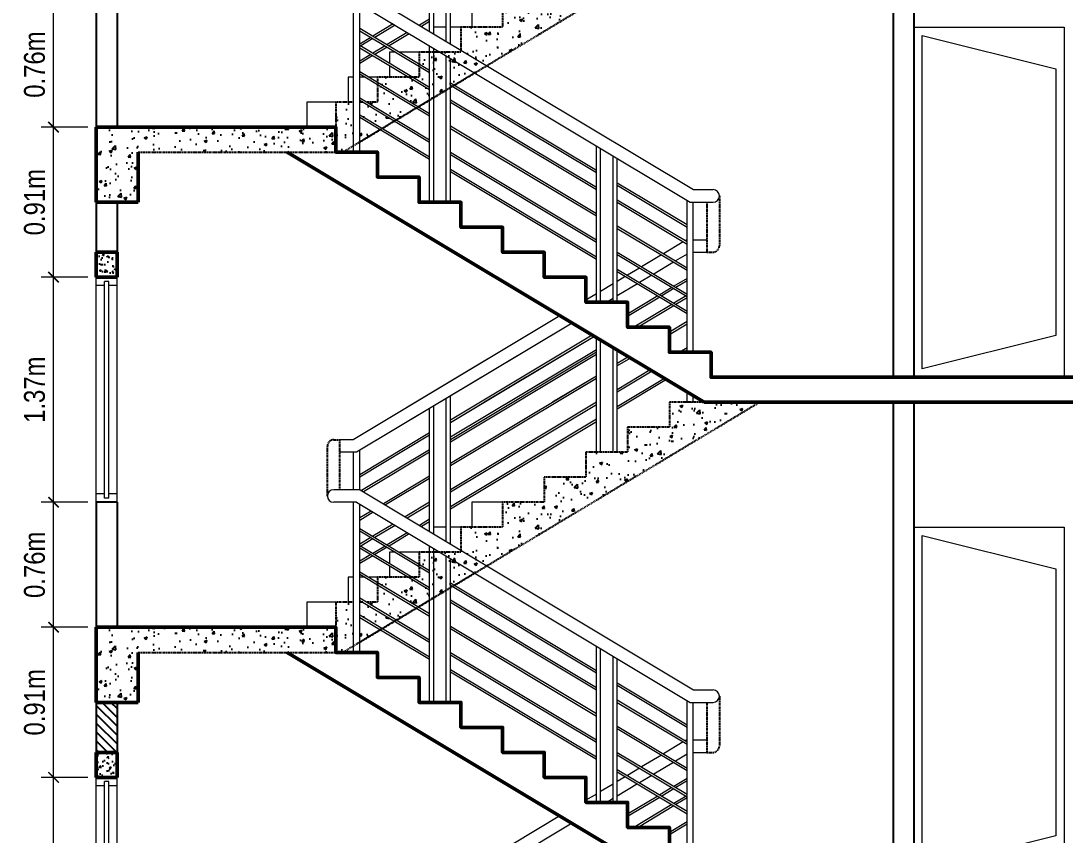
# Model space of a CAD drawing. Header units: inches. Extents: x -4010 to 65129, y -40138 to -1318.
# Drawn here: x 36988.7 to 37239.1, y -38251.1 to -38055.8 of the extents above; entities that cross this region are included whole.
import ezdxf

# ---------------------------------------------------------------- set-up
doc = ezdxf.new("R2010")
doc.units = ezdxf.units.IN
doc.header["$MEASUREMENT"] = 0
doc.header["$PDMODE"] = 99
doc.linetypes.add('ACAD_ISO04W100', pattern=[30.5, 24, -3, 0.5, -3])
doc.linetypes.add('DASHED2', pattern=[0.375, 0.25, -0.125])
for name, color, linetype, lineweight in [('Column', 2, 'Continuous', 50), ('Dimension', 7, 'Continuous', 15), ('door', 132, 'Continuous', 15), ('FLOOR CASE', 251, 'Continuous', 13), ('GRID', 8, 'ACAD_ISO04W100', 15), ('LOW-WALL', 4, 'Continuous', 20), ('RAIL', 200, 'Continuous', 13), ('RAILING', 2, 'Continuous', 13), ('Window', 253, 'Continuous', 18)]:
    doc.layers.add(name, color=color, linetype=linetype, lineweight=lineweight)
for name, color, linetype in [('Hatch', 3, 'Continuous'), ('Stair', 190, 'DASHED2'), ('wall', 3, 'Continuous')]:
    doc.layers.add(name, color=color, linetype=linetype)
doc.styles.add('NARROW', font='ARIALN.TTF')
doc.dimstyles.new('3-16', dxfattribs={"dimtxt": 5, "dimasz": 2.5, "dimexe": 3, "dimexo": 2, "dimgap": 2, "dimtad": 1, "dimdec": 1, "dimzin": 3, "dimdsep": 46, "dimlunit": 4, "dimtxsty": 'NARROW', "dimblk": 'ARCHTICK', "dimcen": 0, "dimdle": 3, "dimclrd": 256, "dimclre": 256, "dimclrt": 7, "dimaunit": 1, "dimadec": 3, "dimazin": 1, "dimtfac": 1, "dimtdec": 1, "dimtofl": 0, "dimtmove": 0, "dimatfit": 3, "dimldrblk": 'CLOSED', "dimfxl": 1, "dimtolj": 1, "dimtzin": 0, "dimlwd": -1, "dimlwe": -1, "dimarcsym": 0})
pattern_1 = [(50, (26383.3907, -24149.754), (7.1726018, -0.6275213), [0.75, -8.25]), (355, (26383.391, -24149.754), (-1.3875133, 7.5219213), [0.6, -6.6]), (100.4514, (26383.9884, -24149.8066), (5.7850938, 6.8943954), [0.637402, -7.011421]), (46.1842, (26383.391, -24147.754), (10.6724105, -1.65519), [1.125, -12.375]), (96.6356, (26384.28, -24147.892), (9.346627, 9.741179), [0.956103, -10.51713]), (351.1842, (26383.391, -24147.754), (9.3466195, 9.741186), [0.9, -9.9]), (21, (26384.3907, -24148.254), (5.9690705, -4.026189), [0.75, -8.25]), (326, (26384.391, -24148.254), (2.4331533, 7.2515005), [0.6, -6.6]), (71.4514, (26384.888, -24148.59), (8.4022263, 3.225305), [0.637402, -7.011421]), (37.5, (26383.3907, -24149.7543), (0.12159855, 3.32893854), [0, -6.52, 0, -6.7, 0, -6.625]), (7.5, (26383.3907, -24149.7543), (2.6306954, 3.9441171), [0, -3.82, 0, -6.37, 0, -2.525]), (327.5, (26381.1607, -24149.7543), (5.33822436, -0.2255487), [0, -2.5, 0, -7.8, 0, -10.35]), (317.5, (26380.1607, -24149.7543), (5.8318617, 1.0010498), [0, -3.25, 0, -5.18, 0, -7.35])]
pattern_2 = [(50, (26383.3907, -24029.754), (7.1726018, -0.6275213), [0.75, -8.25]), (355, (26383.391, -24029.754), (-1.3875133, 7.5219213), [0.6, -6.6]), (100.4514, (26383.9884, -24029.8066), (5.7850938, 6.8943954), [0.637402, -7.011421]), (46.1842, (26383.391, -24027.754), (10.6724105, -1.65519), [1.125, -12.375]), (96.6356, (26384.28, -24027.892), (9.346627, 9.741179), [0.956103, -10.51713]), (351.1842, (26383.391, -24027.754), (9.3466195, 9.741186), [0.9, -9.9]), (21, (26384.3907, -24028.254), (5.9690705, -4.026189), [0.75, -8.25]), (326, (26384.391, -24028.254), (2.4331533, 7.2515005), [0.6, -6.6]), (71.4514, (26384.888, -24028.59), (8.4022263, 3.225305), [0.637402, -7.011421]), (37.5, (26383.3907, -24029.7543), (0.12159855, 3.32893854), [0, -6.52, 0, -6.7, 0, -6.625]), (7.5, (26383.3907, -24029.7543), (2.6306954, 3.9441171), [0, -3.82, 0, -6.37, 0, -2.525]), (327.5, (26381.1607, -24029.7543), (5.33822436, -0.2255487), [0, -2.5, 0, -7.8, 0, -10.35]), (317.5, (26380.1607, -24029.7543), (5.8318617, 1.0010498), [0, -3.25, 0, -5.18, 0, -7.35])]

# ---------------------------------------------------------------- blocks, each defined once
blk = doc.blocks.new('_ArchTick')
at = {"layer": 'GRID', "color": 0, "const_width": 0.15}
blk.add_lwpolyline([(-0.5, -0.5), (0.5, 0.5)], dxfattribs=at)
blk = doc.blocks.new('*D1382')
at = {"layer": 'Defpoints', "color": 0}
for p in [(36996.54, -38237.25), (37006.8, -38237.25), (37006.8, -38291.25)]:
    blk.add_point(p, dxfattribs=at)
at = {"layer": 'Dimension'}
for p, q in [((36996.54, -38294.25), (36996.54, -38234.25)), ((37004.8, -38237.25), (36993.54, -38237.25)), ((37004.8, -38291.25), (36993.54, -38291.25))]:
    blk.add_line(p, q, dxfattribs=at)
at = {"layer": 'Dimension', "xscale": 2.5, "yscale": 2.5, "zscale": 2.5}
for p, rotation in [((36996.54, -38237.25), 90), ((36996.54, -38291.25), 270)]:
    blk.add_blockref('_ArchTick', p, dxfattribs=dict(at, rotation=rotation))
at = {"layer": 'Dimension', "color": 7, "insert": (36991.99, -38264.25), "char_height": 5, "attachment_point": 5, "rotation": 90, "style": 'NARROW'}
blk.add_mtext('\\A1;1.37m', dxfattribs=at)
blk = doc.blocks.new('_Closed')
at = {"layer": 'wall', "color": 0, "lineweight": -2}
for p, q in [((-1, 0.17), (0, 0)), ((-1, 0.17), (-1, -0.17)), ((0, 0), (-1, -0.17)), ((0, 0), (-1, 0))]:
    blk.add_line(p, q, dxfattribs=at)
blk = doc.blocks.new('*D1383')
at = {"layer": 'Defpoints', "color": 0}
for p in [(36996.54, -38201.25), (37006.8, -38201.25), (37006.8, -38237.25)]:
    blk.add_point(p, dxfattribs=at)
at = {"layer": 'Dimension'}
for p, q in [((36996.54, -38240.25), (36996.54, -38198.25)), ((37004.8, -38201.25), (36993.54, -38201.25)), ((37004.8, -38237.25), (36993.54, -38237.25))]:
    blk.add_line(p, q, dxfattribs=at)
at = {"layer": 'Dimension', "xscale": 2.5, "yscale": 2.5, "zscale": 2.5}
for p, rotation in [((36996.54, -38201.25), 90), ((36996.54, -38237.25), 270)]:
    blk.add_blockref('_ArchTick', p, dxfattribs=dict(at, rotation=rotation))
at = {"layer": 'Dimension', "color": 7, "insert": (36991.99, -38219.25), "char_height": 5, "attachment_point": 5, "rotation": 90, "style": 'NARROW'}
blk.add_mtext('\\A1;0.91m', dxfattribs=at)
blk = doc.blocks.new('*D1384')
at = {"layer": 'Defpoints', "color": 0}
for p in [(36996.54, -38171.25), (37006.8, -38171.25), (37006.8, -38201.25)]:
    blk.add_point(p, dxfattribs=at)
at = {"layer": 'Dimension'}
for p, q in [((36996.54, -38204.25), (36996.54, -38168.25)), ((37004.8, -38171.25), (36993.54, -38171.25)), ((37004.8, -38201.25), (36993.54, -38201.25))]:
    blk.add_line(p, q, dxfattribs=at)
at = {"layer": 'Dimension', "xscale": 2.5, "yscale": 2.5, "zscale": 2.5}
for p, rotation in [((36996.54, -38171.25), 90), ((36996.54, -38201.25), 270)]:
    blk.add_blockref('_ArchTick', p, dxfattribs=dict(at, rotation=rotation))
at = {"layer": 'Dimension', "color": 7, "insert": (36991.99, -38186.25), "char_height": 5, "attachment_point": 5, "rotation": 90, "style": 'NARROW'}
blk.add_mtext('\\A1;0.76m', dxfattribs=at)
blk = doc.blocks.new('*D1389')
at = {"layer": 'Defpoints', "color": 0}
for p in [(36996.54, -38051.25), (37006.8, -38051.25), (37006.8, -38081.25)]:
    blk.add_point(p, dxfattribs=at)
at = {"layer": 'Dimension'}
for p, q in [((36996.54, -38084.25), (36996.54, -38048.25)), ((37004.8, -38051.25), (36993.54, -38051.25)), ((37004.8, -38081.25), (36993.54, -38081.25))]:
    blk.add_line(p, q, dxfattribs=at)
at = {"layer": 'Dimension', "xscale": 2.5, "yscale": 2.5, "zscale": 2.5}
for p, rotation in [((36996.54, -38051.25), 90), ((36996.54, -38081.25), 270)]:
    blk.add_blockref('_ArchTick', p, dxfattribs=dict(at, rotation=rotation))
at = {"layer": 'Dimension', "color": 7, "insert": (36991.99, -38066.25), "char_height": 5, "attachment_point": 5, "rotation": 90, "style": 'NARROW'}
blk.add_mtext('\\A1;0.76m', dxfattribs=at)
blk = doc.blocks.new('*D1391')
at = {"layer": 'Defpoints', "color": 0}
for p in [(36996.54, -38081.25), (37006.8, -38081.25), (37006.8, -38117.25)]:
    blk.add_point(p, dxfattribs=at)
at = {"layer": 'Dimension'}
for p, q in [((36996.54, -38120.25), (36996.54, -38078.25)), ((37004.8, -38081.25), (36993.54, -38081.25)), ((37004.8, -38117.25), (36993.54, -38117.25))]:
    blk.add_line(p, q, dxfattribs=at)
at = {"layer": 'Dimension', "xscale": 2.5, "yscale": 2.5, "zscale": 2.5}
for p, rotation in [((36996.54, -38081.25), 90), ((36996.54, -38117.25), 270)]:
    blk.add_blockref('_ArchTick', p, dxfattribs=dict(at, rotation=rotation))
at = {"layer": 'Dimension', "color": 7, "insert": (36991.99, -38099.25), "char_height": 5, "attachment_point": 5, "rotation": 90, "style": 'NARROW'}
blk.add_mtext('\\A1;0.91m', dxfattribs=at)
blk = doc.blocks.new('*D1392')
at = {"layer": 'Defpoints', "color": 0}
for p in [(36996.54, -38117.25), (37006.8, -38117.25), (37006.8, -38171.25)]:
    blk.add_point(p, dxfattribs=at)
at = {"layer": 'Dimension'}
for p, q in [((36996.54, -38174.25), (36996.54, -38114.25)), ((37004.8, -38117.25), (36993.54, -38117.25)), ((37004.8, -38171.25), (36993.54, -38171.25))]:
    blk.add_line(p, q, dxfattribs=at)
at = {"layer": 'Dimension', "xscale": 2.5, "yscale": 2.5, "zscale": 2.5}
for p, rotation in [((36996.54, -38117.25), 90), ((36996.54, -38171.25), 270)]:
    blk.add_blockref('_ArchTick', p, dxfattribs=dict(at, rotation=rotation))
at = {"layer": 'Dimension', "color": 7, "insert": (36991.99, -38144.25), "char_height": 5, "attachment_point": 5, "rotation": 90, "style": 'NARROW'}
blk.add_mtext('\\A1;1.37m', dxfattribs=at)

msp = doc.modelspace()

# ---------------------------------------------------------------- hatches: boundary and pattern name
at = {"layer": 'Hatch'}
h = msp.add_hatch(dxfattribs=at)
h.set_pattern_fill('AR-CONC', color=256, style=0)
h.set_pattern_definition(pattern_2)
h.paths.add_polyline_path([(37165.886, -38027.254), (37152.562, -38027.254), (37144.224, -38027.254), (37144.224, -38033.254), (37134.224, -38033.254), (37134.224, -38039.254), (37124.224, -38039.254), (37124.224, -38045.254), (37114.224, -38045.254), (37114.224, -38051.254), (37104.224, -38051.254), (37104.224, -38057.254), (37094.224, -38057.254), (37094.224, -38062.756), (37100.471, -38066.504)])
h.paths.add_polyline_path([(37094.224, -38062.756), (37094.224, -38063.254), (37089.224, -38063.254), (37097.555, -38068.253), (37100.471, -38066.504)])
h.paths.add_polyline_path([(37097.555, -38068.253), (37091.724, -38064.754), (37091.724, -38070.585), (37092.696, -38071.168)])
h.paths.add_polyline_path([(37090.724, -38064.154), (37089.224, -38063.254), (37087.724, -38063.254), (37087.724, -38074.151), (37090.724, -38072.351)])
h.paths.add_polyline_path([(37091.724, -38064.754), (37090.724, -38064.154), (37090.724, -38072.351), (37091.724, -38071.751)])
h.paths.add_polyline_path([(37087.724, -38063.254), (37086.724, -38063.254), (37086.724, -38074.751), (37087.724, -38074.151)])
h.paths.add_polyline_path([(37086.724, -38063.254), (37084.224, -38063.254), (37084.224, -38066.085), (37086.724, -38067.585)])
h.paths.add_polyline_path([(37086.724, -38068.168), (37084.224, -38066.668), (37084.224, -38069.254), (37082.703, -38069.254), (37086.724, -38071.667)])
h.paths.add_polyline_path([(37086.724, -38072.25), (37081.731, -38069.254), (37074.224, -38069.254), (37074.224, -38070.463), (37084.048, -38076.357), (37086.724, -38074.751)])
h = msp.add_hatch(dxfattribs=at)
h.set_pattern_fill('AR-CONC', color=256, style=0)
h.set_pattern_definition(pattern_2)
h.paths.add_polyline_path([(37074.224, -38071.046), (37074.224, -38075.254), (37071.717, -38075.254), (37078.802, -38079.505), (37083.562, -38076.649)])
h.paths.add_polyline_path([(37070.745, -38075.254), (37069.974, -38075.254), (37069.974, -38078.29), (37075.4, -38081.546), (37078.316, -38079.797)])
h.paths.add_polyline_path([(37074.914, -38081.837), (37069.974, -38078.873), (37069.974, -38084.801)])
h.paths.add_polyline_path([(37068.474, -38075.254), (37064.224, -38075.254), (37064.224, -38081.254), (37064.224, -38087.254), (37065.886, -38087.254), (37068.474, -38085.701)])
h.paths.add_polyline_path([(37064.224, -38081.254), (37006.796, -38081.254), (37006.796, -38099.254), (37016.796, -38099.254), (37016.796, -38087.254), (37064.224, -38087.254)])
h = msp.add_hatch(dxfattribs=at)
h.set_pattern_fill('AR-CONC', color=256, scale=0.5, style=0)
h.set_pattern_definition([(130, (31404.86, -19542.235), (-3.5863009, -0.31376067), [0.375, -4.125]), (185, (31404.86, -19542.235), (0.6937567, 3.7609607), [0.3, -3.3]), (79.5486, (31404.561, -19542.2612), (-2.8925469, 3.4471977), [0.31870095, -3.50571056]), (133.8158, (31404.86, -19541.235), (-5.3362052, -0.8275951), [0.5625, -6.1875]), (83.3644, (31404.4153, -19541.304), (-4.6733135, 4.8705894), [0.4780514, -5.258565]), (188.8158, (31404.86, -19541.235), (-4.6733097, 4.870593), [0.45, -4.95]), (159, (31404.36, -19541.485), (-2.98453526, -2.01309445), [0.375, -4.125]), (214, (31404.36, -19541.485), (-1.21657666, 3.6257502), [0.3, -3.3]), (108.5486, (31404.1113, -19541.6528), (-4.20111314, 1.6126525), [0.31870095, -3.50571056]), (142.5, (31404.86, -19542.235), (-0.06079928, 1.66446927), [0, -3.26, 0, -3.35, 0, -3.3125]), (172.5, (31404.86, -19542.235), (-1.31534769, 1.97205856), [0, -1.91, 0, -3.185, 0, -1.2625]), (212.5, (31405.975, -19542.235), (-2.66911218, -0.11277436), [0, -1.25, 0, -3.9, 0, -5.175]), (222.5, (31406.475, -19542.235), (-2.91593085, 0.5005249), [0, -1.625, 0, -2.59, 0, -3.675])])
h.paths.add_polyline_path([(37006.796, -38111.254), (37011.796, -38111.254), (37011.796, -38117.254), (37006.796, -38117.254)])
h = msp.add_hatch(dxfattribs=at)
h.set_pattern_fill('AR-CONC', color=256, style=0)
h.set_pattern_definition(pattern_1)
h.paths.add_polyline_path([(37165.886, -38147.254), (37152.562, -38147.254), (37144.224, -38147.254), (37144.224, -38153.254), (37134.224, -38153.254), (37134.224, -38159.254), (37124.224, -38159.254), (37124.224, -38165.254), (37114.224, -38165.254), (37114.224, -38171.254), (37104.224, -38171.254), (37104.224, -38177.254), (37094.224, -38177.254), (37094.224, -38182.756), (37100.471, -38186.504)])
h.paths.add_polyline_path([(37094.224, -38182.756), (37094.224, -38183.254), (37089.224, -38183.254), (37097.555, -38188.253), (37100.471, -38186.504)])
h.paths.add_polyline_path([(37097.555, -38188.253), (37091.724, -38184.754), (37091.724, -38190.585), (37092.696, -38191.168)])
h.paths.add_polyline_path([(37090.724, -38184.154), (37089.224, -38183.254), (37087.724, -38183.254), (37087.724, -38194.151), (37090.724, -38192.351)])
h.paths.add_polyline_path([(37091.724, -38184.754), (37090.724, -38184.154), (37090.724, -38192.351), (37091.724, -38191.751)])
h.paths.add_polyline_path([(37087.724, -38183.254), (37086.724, -38183.254), (37086.724, -38194.751), (37087.724, -38194.151)])
h.paths.add_polyline_path([(37086.724, -38183.254), (37084.224, -38183.254), (37084.224, -38186.085), (37086.724, -38187.585)])
h.paths.add_polyline_path([(37086.724, -38188.168), (37084.224, -38186.668), (37084.224, -38189.254), (37082.703, -38189.254), (37086.724, -38191.667)])
h.paths.add_polyline_path([(37086.724, -38192.25), (37081.731, -38189.254), (37074.224, -38189.254), (37074.224, -38190.463), (37084.048, -38196.357), (37086.724, -38194.751)])
h = msp.add_hatch(dxfattribs=at)
h.set_pattern_fill('AR-CONC', color=256, style=0)
h.set_pattern_definition(pattern_1)
h.paths.add_polyline_path([(37074.224, -38191.046), (37074.224, -38195.254), (37071.717, -38195.254), (37078.802, -38199.505), (37083.562, -38196.649)])
h.paths.add_polyline_path([(37070.745, -38195.254), (37069.974, -38195.254), (37069.974, -38198.29), (37075.4, -38201.546), (37078.316, -38199.797)])
h.paths.add_polyline_path([(37074.914, -38201.837), (37069.974, -38198.873), (37069.974, -38204.801)])
h.paths.add_polyline_path([(37068.474, -38195.254), (37064.224, -38195.254), (37064.224, -38201.254), (37064.224, -38207.254), (37065.886, -38207.254), (37068.474, -38205.701)])
h.paths.add_polyline_path([(37064.224, -38201.254), (37006.796, -38201.254), (37006.796, -38219.254), (37016.796, -38219.254), (37016.796, -38207.254), (37064.224, -38207.254)])
h = msp.add_hatch(dxfattribs=at)
h.set_pattern_fill('ANSI31', color=256, scale=12, style=0)
h.set_pattern_definition([(135, (31404.86, -19542.235), (1.06066017, 1.06066017), [])])
h.paths.add_polyline_path([(37006.796, -38219.254), (37011.796, -38219.254), (37011.796, -38231.254), (37006.796, -38231.254)])
h.paths.add_polyline_path([(37006.796, -38291.254), (37011.796, -38291.254), (37011.796, -38321.254), (37006.796, -38321.254)])
h = msp.add_hatch(dxfattribs=at)
h.set_pattern_fill('AR-CONC', color=256, scale=0.5, style=0)
h.set_pattern_definition([(130, (31404.86, -19062.235), (-3.5863009, -0.31376067), [0.375, -4.125]), (185, (31404.86, -19062.235), (0.6937567, 3.7609607), [0.3, -3.3]), (79.5486, (31404.561, -19062.2612), (-2.8925469, 3.4471977), [0.31870095, -3.50571056]), (133.8158, (31404.86, -19061.235), (-5.3362052, -0.8275951), [0.5625, -6.1875]), (83.3644, (31404.4153, -19061.304), (-4.6733135, 4.8705894), [0.4780514, -5.258565]), (188.8158, (31404.86, -19061.235), (-4.6733097, 4.870593), [0.45, -4.95]), (159, (31404.36, -19061.485), (-2.98453526, -2.01309445), [0.375, -4.125]), (214, (31404.36, -19061.485), (-1.21657666, 3.6257502), [0.3, -3.3]), (108.5486, (31404.1113, -19061.6528), (-4.20111314, 1.6126525), [0.31870095, -3.50571056]), (142.5, (31404.86, -19062.235), (-0.06079928, 1.66446927), [0, -3.26, 0, -3.35, 0, -3.3125]), (172.5, (31404.86, -19062.235), (-1.31534769, 1.97205856), [0, -1.91, 0, -3.185, 0, -1.2625]), (212.5, (31405.975, -19062.235), (-2.66911218, -0.11277436), [0, -1.25, 0, -3.9, 0, -5.175]), (222.5, (31406.475, -19062.235), (-2.91593085, 0.5005249), [0, -1.625, 0, -2.59, 0, -3.675])])
h.paths.add_polyline_path([(37006.796, -38231.254), (37011.796, -38231.254), (37011.796, -38237.254), (37006.796, -38237.254)])

# ---------------------------------------------------------------- linework, layer by layer
at = {"layer": 'Column'}
for p, q in [((37006.796, -38081.254), (37006.796, -38099.254)), ((37016.796, -38099.254), (37016.796, -38087.254)), ((37152.562, -38147.254), (37052.562, -38087.254)), ((37052.562, -38087.254), (37152.562, -38147.254)), ((37006.796, -38099.254), (37016.796, -38099.254)), ((37006.796, -38111.254), (37011.796, -38111.254)), ((37006.796, -38117.254), (37006.796, -38111.254)), ((37011.796, -38111.254), (37011.796, -38117.254)), ((37006.796, -38117.254), (37011.796, -38117.254)), ((37006.796, -38117.254), (37011.796, -38117.254)), ((37006.796, -38117.254), (37011.796, -38117.254)), ((37222.506, -38141.254), (37450.405, -38141.254)), ((37222.506, -38141.254), (37450.405, -38141.254)), ((37212.506, -38147.254), (37152.562, -38147.254)), ((37212.506, -38147.254), (37152.562, -38147.254)), ((37226.549, -38147.254), (37152.562, -38147.254)), ((37226.549, -38147.254), (37152.562, -38147.254)), ((37226.549, -38147.254), (37152.562, -38147.254)), ((37222.506, -38147.254), (37212.506, -38147.254)), ((37212.506, -38147.254), (37212.506, -38147.254)), ((37222.506, -38147.254), (37212.506, -38147.254)), ((37212.506, -38147.254), (37212.506, -38147.254)), ((37222.506, -38147.254), (37450.405, -38147.254)), ((37222.506, -38147.254), (37450.405, -38147.254)), ((37222.506, -38147.254), (37450.405, -38147.254)), ((37222.506, -38147.254), (37450.405, -38147.254)), ((37222.506, -38147.254), (37450.405, -38147.254)), ((37006.796, -38201.254), (37006.796, -38219.254)), ((37016.796, -38219.254), (37016.796, -38207.254)), ((37152.562, -38267.254), (37052.562, -38207.254)), ((37006.796, -38219.254), (37016.796, -38219.254)), ((37006.796, -38231.254), (37011.796, -38231.254)), ((37006.796, -38237.254), (37006.796, -38231.254)), ((37011.796, -38231.254), (37011.796, -38237.254)), ((37006.796, -38237.254), (37011.796, -38237.254))]:
    msp.add_line(p, q, dxfattribs=at)
for points in [[(37222.506, -38141.254), (37154.224, -38141.254), (37154.224, -38135.254), (37144.224, -38135.254), (37144.224, -38129.254), (37134.224, -38129.254), (37134.224, -38123.254), (37124.224, -38123.254), (37124.224, -38117.254), (37114.224, -38117.254), (37114.224, -38111.254), (37104.224, -38111.254), (37104.224, -38105.254), (37094.224, -38105.254), (37094.224, -38099.254), (37084.224, -38099.254), (37084.224, -38093.254), (37074.224, -38093.254), (37074.224, -38087.254), (37064.224, -38087.254), (37064.224, -38081.254), (37006.796, -38081.254)], [(37222.506, -38261.254), (37154.224, -38261.254), (37154.224, -38255.254), (37144.224, -38255.254), (37144.224, -38249.254), (37134.224, -38249.254), (37134.224, -38243.254), (37124.224, -38243.254), (37124.224, -38237.254), (37114.224, -38237.254), (37114.224, -38231.254), (37104.224, -38231.254), (37104.224, -38225.254), (37094.224, -38225.254), (37094.224, -38219.254), (37084.224, -38219.254), (37084.224, -38213.254), (37074.224, -38213.254), (37074.224, -38207.254), (37064.224, -38207.254), (37064.224, -38201.254), (37006.796, -38201.254)]]:
    msp.add_lwpolyline(points, dxfattribs=at)
at = {"layer": 'door'}
for points in [[(37238.891, -38141.254), (37202.891, -38141.254), (37202.891, -38057.254), (37238.891, -38057.254)], [(37236.891, -38131.254), (37204.891, -38139.254), (37204.891, -38059.254), (37236.891, -38067.254)], [(37238.891, -38261.254), (37202.891, -38261.254), (37202.891, -38177.254), (37238.891, -38177.254)], [(37236.891, -38251.254), (37204.891, -38259.254), (37204.891, -38179.254), (37236.891, -38187.254)]]:
    msp.add_lwpolyline(points, close=True, dxfattribs=at)
at = {"layer": 'FLOOR CASE'}
for p, q in [((37091.724, -38061.256), (37091.724, -38025.754)), ((37087.724, -38058.856), (37087.724, -38028.154)), ((37090.724, -38060.656), (37090.724, -38026.354)), ((37086.724, -38058.256), (37086.724, -38028.754)), ((37096.868, -38051.254), (37096.868, -38057.254)), ((37086.724, -38055.34), (37084.295, -38056.798)), ((37086.724, -38055.923), (37084.781, -38057.09)), ((37077.978, -38056.506), (37073.119, -38059.422)), ((37078.464, -38056.798), (37073.605, -38059.713)), ((37081.379, -38058.547), (37076.52, -38061.463)), ((37090.724, -38057.254), (37087.724, -38057.254)), ((37094.224, -38057.254), (37091.724, -38057.254)), ((37072.633, -38059.713), (37069.974, -38061.309)), ((37073.119, -38060.005), (37070.203, -38061.754)), ((37081.865, -38058.839), (37077.006, -38061.754)), ((37076.034, -38061.754), (37073.119, -38063.504)), ((37076.52, -38062.046), (37073.605, -38063.795)), ((37077.085, -38063.254), (37077.085, -38065.883)), ((37078.534, -38063.254), (37077.085, -38063.254)), ((37084.224, -38063.254), (37079.506, -38063.254)), ((37072.633, -38063.795), (37069.974, -38065.39)), ((37073.119, -38064.087), (37069.974, -38065.973)), ((37077.085, -38066.466), (37077.085, -38069.254)), ((37067.193, -38069.254), (37067.193, -38075.254)), ((37068.474, -38069.254), (37067.193, -38069.254)), ((37071.238, -38069.254), (37069.974, -38069.254)), ((37074.224, -38069.254), (37072.21, -38069.254)), ((37064.224, -38075.254), (37057.302, -38075.254)), ((37057.302, -38075.254), (37057.302, -38081.254)), ((37148.393, -38108.254), (37148.048, -38108.461)), ((37148.393, -38108.254), (37148.474, -38108.254)), ((37149.974, -38108.254), (37153.224, -38108.254)), ((37147.562, -38108.753), (37142.802, -38111.609)), ((37142.316, -38111.901), (37137.555, -38114.757)), ((37145.231, -38113.65), (37140.471, -38116.506)), ((37148.474, -38111.704), (37145.717, -38113.359)), ((37148.474, -38135.254), (37148.474, -38111.704)), ((37149.974, -38111.254), (37153.224, -38111.254)), ((37149.974, -38135.254), (37149.974, -38111.254)), ((37137.069, -38115.049), (37134.154, -38116.798)), ((37133.668, -38117.09), (37131.724, -38118.256)), ((37133.668, -38117.09), (37131.724, -38118.256)), ((37133.668, -38117.09), (37131.724, -38118.256)), ((37139.985, -38116.798), (37137.069, -38118.547)), ((37139.985, -38116.798), (37137.069, -38118.547)), ((37139.985, -38116.798), (37137.069, -38118.547)), ((37148.474, -38117.535), (37145.33, -38119.422)), ((37148.474, -38117.535), (37145.33, -38119.422)), ((37148.474, -38117.535), (37145.33, -38119.422)), ((37148.474, -38118.118), (37145.816, -38119.713)), ((37148.474, -38118.118), (37145.816, -38119.713)), ((37148.474, -38118.118), (37145.816, -38119.713)), ((37130.724, -38118.856), (37127.724, -38120.656)), ((37130.724, -38118.856), (37127.724, -38120.656)), ((37130.724, -38118.856), (37127.724, -38120.656)), ((37136.583, -38118.839), (37131.724, -38121.754)), ((37136.583, -38118.839), (37131.724, -38121.754)), ((37136.583, -38118.839), (37131.724, -38121.754)), ((37144.844, -38119.713), (37141.928, -38121.463)), ((37144.844, -38119.713), (37141.928, -38121.463)), ((37144.844, -38119.713), (37141.928, -38121.463)), ((37145.33, -38120.005), (37142.414, -38121.754)), ((37145.33, -38120.005), (37142.414, -38121.754)), ((37145.33, -38120.005), (37142.414, -38121.754)), ((37126.724, -38121.256), (37124.224, -38122.756)), ((37126.724, -38121.256), (37124.224, -38122.756)), ((37126.724, -38121.256), (37124.224, -38122.756)), ((37130.724, -38122.354), (37129.224, -38123.254)), ((37130.724, -38122.354), (37129.224, -38123.254)), ((37130.724, -38122.354), (37129.224, -38123.254)), ((37141.443, -38121.754), (37134.224, -38126.085)), ((37141.443, -38121.754), (37134.224, -38126.085)), ((37141.443, -38121.754), (37134.224, -38126.085)), ((37141.928, -38122.046), (37134.224, -38126.668)), ((37141.928, -38122.046), (37134.224, -38126.668)), ((37141.928, -38122.046), (37134.224, -38126.668)), ((37148.245, -38121.754), (37145.33, -38123.504)), ((37148.245, -38121.754), (37145.33, -38123.504)), ((37148.245, -38121.754), (37145.33, -38123.504)), ((37148.474, -38122.2), (37145.816, -38123.795)), ((37148.474, -38122.2), (37145.816, -38123.795)), ((37148.474, -38122.2), (37145.816, -38123.795)), ((37144.844, -38123.795), (37135.745, -38129.254)), ((37144.844, -38123.795), (37135.745, -38129.254)), ((37144.844, -38123.795), (37135.745, -38129.254)), ((37145.33, -38124.087), (37136.717, -38129.254)), ((37145.33, -38124.087), (37136.717, -38129.254)), ((37145.33, -38124.087), (37136.717, -38129.254)), ((37117.978, -38126.504), (37068.393, -38156.254)), ((37120.893, -38128.253), (37069.224, -38159.254)), ((37117.978, -38126.504), (37083.393, -38147.254)), ((37117.978, -38126.504), (37083.393, -38147.254)), ((37117.978, -38126.504), (37083.393, -38147.254)), ((37120.893, -38128.253), (37089.224, -38147.254)), ((37120.893, -38128.253), (37089.224, -38147.254)), ((37120.893, -38128.253), (37089.224, -38147.254)), ((37148.474, -38127.913), (37144.224, -38130.463)), ((37148.474, -38127.913), (37144.224, -38130.463)), ((37148.474, -38127.913), (37144.224, -38130.463)), ((37148.474, -38128.496), (37144.224, -38131.046)), ((37148.474, -38128.496), (37144.224, -38131.046)), ((37148.474, -38128.496), (37144.224, -38131.046)), ((37125.752, -38131.168), (37091.724, -38151.585)), ((37125.752, -38131.168), (37098.943, -38147.254)), ((37125.752, -38131.168), (37098.943, -38147.254)), ((37125.752, -38131.168), (37098.943, -38147.254)), ((37126.238, -38131.46), (37091.724, -38152.168)), ((37126.238, -38131.46), (37099.914, -38147.254)), ((37126.238, -38131.46), (37099.914, -38147.254)), ((37126.238, -38131.46), (37099.914, -38147.254)), ((37126.724, -38159.254), (37126.724, -38131.751)), ((37126.724, -38147.842), (37126.724, -38131.751)), ((37126.724, -38147.842), (37126.724, -38131.751)), ((37126.724, -38147.842), (37126.724, -38131.751)), ((37127.724, -38159.254), (37127.724, -38132.351)), ((37127.724, -38147.254), (37127.724, -38132.351)), ((37127.724, -38147.254), (37127.724, -38132.351)), ((37127.724, -38147.254), (37127.724, -38132.351)), ((37126.724, -38134.667), (37091.724, -38155.667)), ((37126.724, -38135.25), (37091.724, -38156.25)), ((37126.724, -38135.25), (37091.724, -38156.25)), ((37126.724, -38135.833), (37091.724, -38156.833)), ((37130.724, -38159.254), (37130.724, -38134.151)), ((37130.724, -38147.254), (37130.724, -38134.151)), ((37130.724, -38147.254), (37130.724, -38134.151)), ((37130.724, -38147.254), (37130.724, -38134.151)), ((37131.724, -38159.254), (37131.724, -38134.751)), ((37131.724, -38148.923), (37131.724, -38134.751)), ((37131.724, -38148.923), (37131.724, -38134.751)), ((37131.724, -38148.923), (37131.724, -38134.751)), ((37148.474, -38134.209), (37146.731, -38135.254)), ((37148.474, -38134.209), (37146.731, -38135.254)), ((37148.474, -38134.209), (37146.731, -38135.254)), ((37148.474, -38134.792), (37147.703, -38135.254)), ((37148.474, -38134.792), (37147.703, -38135.254)), ((37148.474, -38134.792), (37147.703, -38135.254)), ((37134.4, -38136.357), (37131.724, -38137.963)), ((37134.4, -38136.357), (37131.724, -38137.963)), ((37134.4, -38136.357), (37131.724, -38137.963)), ((37134.886, -38136.649), (37131.724, -38138.546)), ((37134.886, -38136.649), (37131.724, -38138.546)), ((37134.886, -38136.649), (37131.724, -38138.546)), ((37126.724, -38140.963), (37091.724, -38161.963)), ((37126.724, -38140.963), (37116.238, -38147.254)), ((37126.724, -38140.963), (37116.238, -38147.254)), ((37126.724, -38140.963), (37116.238, -38147.254)), ((37139.647, -38139.505), (37131.724, -38144.259)), ((37139.647, -38139.505), (37131.724, -38144.259)), ((37139.647, -38139.505), (37131.724, -38144.259)), ((37139.647, -38139.505), (37131.724, -38144.259)), ((37139.647, -38139.505), (37131.724, -38144.259)), ((37139.647, -38139.505), (37131.724, -38144.259)), ((37140.133, -38139.797), (37131.724, -38144.842)), ((37140.133, -38139.797), (37131.724, -38144.842)), ((37140.133, -38139.797), (37131.724, -38144.842)), ((37140.133, -38139.797), (37131.724, -38144.842)), ((37140.133, -38139.797), (37131.724, -38144.842)), ((37140.133, -38139.797), (37131.724, -38144.842)), ((37093.393, -38141.254), (37068.393, -38156.254)), ((37099.224, -38141.254), (37069.224, -38159.254)), ((37109.914, -38141.254), (37091.724, -38152.168)), ((37108.943, -38141.254), (37091.724, -38151.585)), ((37109.914, -38141.254), (37091.724, -38152.168)), ((37108.943, -38141.254), (37091.724, -38151.585)), ((37109.914, -38141.254), (37091.724, -38152.168)), ((37108.943, -38141.254), (37091.724, -38151.585)), ((37126.724, -38141.546), (37091.724, -38162.546)), ((37126.724, -38141.546), (37117.21, -38147.254)), ((37126.724, -38141.546), (37117.21, -38147.254)), ((37126.724, -38141.546), (37117.21, -38147.254)), ((37127.724, -38159.254), (37127.724, -38141.254)), ((37143.048, -38141.546), (37131.724, -38148.34)), ((37143.048, -38141.546), (37131.724, -38148.34)), ((37143.048, -38141.546), (37131.724, -38148.34)), ((37143.048, -38141.546), (37131.724, -38148.34)), ((37143.048, -38141.546), (37131.724, -38148.34)), ((37143.048, -38141.546), (37131.724, -38148.34)), ((37143.534, -38141.837), (37131.724, -38148.923)), ((37143.534, -38141.837), (37131.724, -38148.923)), ((37143.534, -38141.837), (37131.724, -38148.923)), ((37143.534, -38141.837), (37131.724, -38148.923)), ((37143.534, -38141.837), (37131.724, -38148.923)), ((37143.534, -38141.837), (37131.724, -38148.923)), ((37091.724, -38181.256), (37091.724, -38145.754)), ((37091.724, -38147.254), (37091.724, -38145.754)), ((37091.724, -38147.254), (37091.724, -38145.754)), ((37091.724, -38147.254), (37091.724, -38145.754)), ((37148.474, -38147.254), (37148.474, -38144.801)), ((37148.474, -38147.254), (37148.474, -38144.801)), ((37148.474, -38147.254), (37148.474, -38144.801)), ((37148.474, -38147.254), (37148.474, -38144.801)), ((37148.474, -38147.254), (37148.474, -38144.801)), ((37149.974, -38147.254), (37149.974, -38145.701)), ((37149.974, -38147.254), (37149.974, -38145.701)), ((37149.974, -38147.254), (37149.974, -38145.701)), ((37149.974, -38147.254), (37149.974, -38145.701)), ((37149.974, -38147.254), (37149.974, -38145.701)), ((37086.724, -38178.256), (37086.724, -38148.754)), ((37087.724, -38178.856), (37087.724, -38148.154)), ((37090.724, -38180.656), (37090.724, -38146.354)), ((37090.724, -38147.254), (37090.724, -38146.354)), ((37090.724, -38147.254), (37090.724, -38146.354)), ((37090.724, -38147.254), (37090.724, -38146.354)), ((37126.724, -38147.259), (37091.724, -38168.259)), ((37126.724, -38147.842), (37091.724, -38168.842)), ((37148.474, -38147.254), (37149.974, -38147.254)), ((37148.474, -38147.254), (37149.974, -38147.254)), ((37148.474, -38147.254), (37149.974, -38147.254)), ((37148.474, -38147.254), (37149.974, -38147.254)), ((37148.474, -38147.254), (37149.974, -38147.254)), ((37126.724, -38151.34), (37091.724, -38172.34)), ((37126.724, -38151.923), (37091.724, -38172.923)), ((37068.393, -38156.254), (37065.224, -38156.254)), ((37086.724, -38154.585), (37069.974, -38164.635)), ((37086.724, -38155.168), (37069.974, -38165.218)), ((37086.724, -38158.667), (37070.4, -38168.461)), ((37069.224, -38159.254), (37065.224, -38159.254)), ((37068.474, -38168.254), (37068.474, -38159.254)), ((37069.974, -38168.254), (37069.974, -38158.804)), ((37086.724, -38159.25), (37070.886, -38168.753)), ((37086.724, -38164.963), (37075.647, -38171.609)), ((37086.724, -38165.546), (37076.133, -38171.901)), ((37086.724, -38171.259), (37080.893, -38174.757)), ((37104.224, -38171.254), (37096.868, -38171.254)), ((37096.868, -38171.254), (37096.868, -38177.254)), ((37072.731, -38173.359), (37069.974, -38175.013)), ((37073.217, -38173.65), (37069.974, -38175.596)), ((37086.724, -38171.842), (37081.379, -38175.049)), ((37086.724, -38175.34), (37084.295, -38176.798)), ((37086.724, -38175.923), (37084.781, -38177.09)), ((37077.978, -38176.506), (37073.119, -38179.422)), ((37078.464, -38176.798), (37073.605, -38179.713)), ((37081.379, -38178.547), (37076.52, -38181.463)), ((37090.724, -38177.254), (37087.724, -38177.254)), ((37094.224, -38177.254), (37091.724, -38177.254)), ((37072.633, -38179.713), (37069.974, -38181.309)), ((37073.119, -38180.005), (37070.203, -38181.754)), ((37081.865, -38178.839), (37077.006, -38181.754)), ((37072.633, -38183.795), (37069.974, -38185.39)), ((37076.034, -38181.754), (37073.119, -38183.504)), ((37076.52, -38182.046), (37073.605, -38183.795)), ((37077.085, -38183.254), (37077.085, -38185.883)), ((37078.534, -38183.254), (37077.085, -38183.254)), ((37084.224, -38183.254), (37079.506, -38183.254)), ((37073.119, -38184.087), (37069.974, -38185.973)), ((37077.085, -38186.466), (37077.085, -38189.254)), ((37067.193, -38189.254), (37067.193, -38195.254)), ((37068.474, -38189.254), (37067.193, -38189.254)), ((37071.238, -38189.254), (37069.974, -38189.254)), ((37074.224, -38189.254), (37072.21, -38189.254)), ((37064.224, -38195.254), (37057.302, -38195.254)), ((37057.302, -38195.254), (37057.302, -38201.254)), ((37147.562, -38228.753), (37142.802, -38231.609)), ((37148.393, -38228.254), (37148.048, -38228.461)), ((37148.393, -38228.254), (37148.474, -38228.254)), ((37149.974, -38228.254), (37153.224, -38228.254)), ((37149.974, -38231.254), (37153.224, -38231.254)), ((37149.974, -38255.254), (37149.974, -38231.254)), ((37142.316, -38231.901), (37137.555, -38234.757)), ((37145.231, -38233.65), (37140.471, -38236.506)), ((37148.474, -38231.704), (37145.717, -38233.359)), ((37148.474, -38255.254), (37148.474, -38231.704)), ((37137.069, -38235.049), (37134.154, -38236.798)), ((37130.724, -38238.856), (37127.724, -38240.656)), ((37133.668, -38237.09), (37131.724, -38238.256)), ((37136.583, -38238.839), (37131.724, -38241.754)), ((37139.985, -38236.798), (37137.069, -38238.547)), ((37148.474, -38237.535), (37145.33, -38239.422)), ((37148.474, -38238.118), (37145.816, -38239.713)), ((37126.724, -38241.256), (37124.224, -38242.756)), ((37144.844, -38239.713), (37141.928, -38241.463)), ((37145.33, -38240.005), (37142.414, -38241.754)), ((37130.724, -38242.354), (37129.224, -38243.254)), ((37141.443, -38241.754), (37134.224, -38246.085)), ((37141.928, -38242.046), (37134.224, -38246.668)), ((37144.844, -38243.795), (37135.745, -38249.254)), ((37148.245, -38241.754), (37145.33, -38243.504)), ((37148.474, -38242.2), (37145.816, -38243.795)), ((37145.33, -38244.087), (37136.717, -38249.254)), ((37117.978, -38246.504), (37068.393, -38276.254)), ((37120.893, -38248.253), (37069.224, -38279.254)), ((37148.474, -38247.913), (37144.224, -38250.463)), ((37148.474, -38248.496), (37144.224, -38251.046))]:
    msp.add_line(p, q, dxfattribs=at)
at = {"layer": 'LOW-WALL'}
for p, q in [((37070.055, -38048.254), (37150.055, -38096.254)), ((37069.224, -38051.254), (37149.224, -38099.254)), ((37150.055, -38096.254), (37154.724, -38096.254)), ((37156.224, -38097.754), (37156.224, -38097.754)), ((37149.224, -38099.254), (37154.724, -38099.254)), ((37070.055, -38168.254), (37063.724, -38168.254)), ((37070.055, -38168.254), (37150.055, -38216.254)), ((37062.224, -38169.754), (37062.224, -38169.754)), ((37069.224, -38171.254), (37063.724, -38171.254)), ((37069.224, -38171.254), (37149.224, -38219.254)), ((37150.055, -38216.254), (37154.724, -38216.254)), ((37156.224, -38217.754), (37156.224, -38217.754)), ((37149.224, -38219.254), (37154.724, -38219.254))]:
    msp.add_line(p, q, dxfattribs=at)
for centre, start, end in [((37154.724, -38097.754), 0, 90), ((37154.724, -38097.754), 270, 0), ((37063.724, -38169.754), 90, 180), ((37063.724, -38169.754), 180, 270), ((37154.724, -38217.754), 0, 90), ((37154.724, -38217.754), 270, 0)]:
    msp.add_arc(centre, 1.5, start, end, dxfattribs=at)
at = {"layer": 'RAIL'}
for p, q in [((37086.724, -38099.254), (37086.724, -38061.754)), ((37087.724, -38099.254), (37087.724, -38062.354)), ((37090.724, -38099.254), (37090.724, -38064.154)), ((37091.724, -38099.254), (37091.724, -38064.754)), ((37126.724, -38123.254), (37126.724, -38085.754)), ((37127.724, -38123.254), (37127.724, -38086.354)), ((37130.724, -38123.254), (37130.724, -38088.154)), ((37131.724, -38123.254), (37131.724, -38088.754)), ((37086.724, -38219.254), (37086.724, -38181.754)), ((37087.724, -38219.254), (37087.724, -38182.354)), ((37090.724, -38219.254), (37090.724, -38184.154)), ((37091.724, -38219.254), (37091.724, -38184.754)), ((37126.724, -38243.254), (37126.724, -38205.754)), ((37127.724, -38243.254), (37127.724, -38206.354)), ((37130.724, -38243.254), (37130.724, -38208.154)), ((37131.724, -38243.254), (37131.724, -38208.754))]:
    msp.add_line(p, q, dxfattribs=at)
at = {"layer": 'RAILING'}
for p, q in [((37068.474, -38087.254), (37068.474, -38051.254)), ((37069.974, -38087.254), (37069.974, -38051.704)), ((37069.974, -38057.535), (37086.724, -38067.585)), ((37069.974, -38058.118), (37086.724, -38068.168)), ((37069.974, -38061.617), (37086.724, -38071.667)), ((37069.974, -38062.2), (37086.724, -38072.25)), ((37069.974, -38067.913), (37086.724, -38077.963)), ((37069.974, -38068.496), (37086.724, -38078.546)), ((37091.724, -38070.585), (37126.724, -38091.585)), ((37091.724, -38071.168), (37126.724, -38092.168)), ((37069.974, -38074.209), (37086.724, -38084.259)), ((37069.974, -38074.792), (37086.724, -38084.842)), ((37091.724, -38074.667), (37126.724, -38095.667)), ((37091.724, -38075.25), (37126.724, -38096.25)), ((37069.974, -38078.29), (37086.724, -38088.34)), ((37069.974, -38078.873), (37086.724, -38088.923)), ((37091.724, -38080.963), (37126.724, -38101.963)), ((37091.724, -38081.546), (37126.724, -38102.546)), ((37091.724, -38087.259), (37126.724, -38108.259)), ((37091.724, -38087.842), (37126.724, -38108.842)), ((37091.724, -38091.34), (37126.724, -38112.34)), ((37091.724, -38091.923), (37126.724, -38112.923)), ((37131.724, -38094.585), (37148.474, -38104.635)), ((37131.724, -38095.168), (37148.474, -38105.218)), ((37131.724, -38098.667), (37148.474, -38108.717)), ((37131.724, -38099.25), (37148.474, -38109.3)), ((37148.474, -38135.254), (37148.474, -38098.804)), ((37149.974, -38135.254), (37149.974, -38099.254)), ((37131.724, -38104.963), (37148.474, -38115.013)), ((37131.724, -38105.546), (37148.474, -38115.596)), ((37131.724, -38111.259), (37148.474, -38121.309)), ((37131.724, -38111.842), (37148.474, -38121.892)), ((37131.724, -38115.34), (37148.474, -38125.39)), ((37131.724, -38115.923), (37148.474, -38125.973)), ((37131.724, -38115.923), (37148.474, -38125.973)), ((37131.724, -38115.923), (37148.474, -38125.973)), ((37068.474, -38207.254), (37068.474, -38171.254)), ((37069.974, -38207.254), (37069.974, -38171.704)), ((37069.974, -38177.535), (37086.724, -38187.585)), ((37069.974, -38178.118), (37086.724, -38188.168)), ((37069.974, -38181.617), (37086.724, -38191.667)), ((37069.974, -38182.2), (37086.724, -38192.25)), ((37069.974, -38187.913), (37086.724, -38197.963)), ((37069.974, -38188.496), (37086.724, -38198.546)), ((37091.724, -38190.585), (37126.724, -38211.585)), ((37091.724, -38191.168), (37126.724, -38212.168)), ((37069.974, -38194.209), (37086.724, -38204.259)), ((37069.974, -38194.792), (37086.724, -38204.842)), ((37091.724, -38194.667), (37126.724, -38215.667)), ((37091.724, -38195.25), (37126.724, -38216.25)), ((37069.974, -38198.29), (37086.724, -38208.34)), ((37069.974, -38198.873), (37086.724, -38208.923)), ((37091.724, -38200.963), (37126.724, -38221.963)), ((37091.724, -38201.546), (37126.724, -38222.546)), ((37091.724, -38207.259), (37126.724, -38228.259)), ((37091.724, -38207.842), (37126.724, -38228.842)), ((37091.724, -38211.34), (37126.724, -38232.34)), ((37091.724, -38211.923), (37126.724, -38232.923)), ((37131.724, -38214.585), (37148.474, -38224.635)), ((37131.724, -38215.168), (37148.474, -38225.218)), ((37131.724, -38218.667), (37148.474, -38228.717)), ((37148.474, -38255.254), (37148.474, -38218.804)), ((37131.724, -38219.25), (37148.474, -38229.3)), ((37149.974, -38255.254), (37149.974, -38219.254)), ((37131.724, -38224.963), (37148.474, -38235.013)), ((37131.724, -38225.546), (37148.474, -38235.596)), ((37131.724, -38231.259), (37148.474, -38241.309)), ((37131.724, -38231.842), (37148.474, -38241.892)), ((37131.724, -38235.34), (37148.474, -38245.39)), ((37131.724, -38235.923), (37148.474, -38245.973))]:
    msp.add_line(p, q, dxfattribs=at)
at = {"layer": 'Stair'}
for p, q in [((37156.224, -38097.754), (37156.224, -38109.754)), ((37153.224, -38099.254), (37153.224, -38111.254)), ((37156.224, -38109.754), (37156.224, -38109.754)), ((37153.224, -38111.254), (37154.724, -38111.254)), ((37063.724, -38156.254), (37065.224, -38156.254)), ((37065.224, -38168.254), (37065.224, -38156.254)), ((37062.224, -38169.754), (37062.224, -38157.754)), ((37062.224, -38157.754), (37062.224, -38157.754)), ((37156.224, -38217.754), (37156.224, -38229.754)), ((37153.224, -38219.254), (37153.224, -38231.254)), ((37153.224, -38231.254), (37154.724, -38231.254)), ((37156.224, -38229.754), (37156.224, -38229.754))]:
    msp.add_line(p, q, dxfattribs=at)
for points in [[(37016.796, -38087.254), (37065.886, -38087.254), (37165.886, -38027.254)], [(37152.562, -38027.254), (37152.562, -38027.254), (37144.224, -38027.254), (37144.224, -38033.254), (37134.224, -38033.254), (37134.224, -38039.254), (37124.224, -38039.254), (37124.224, -38045.254), (37114.224, -38045.254), (37114.224, -38051.254), (37104.224, -38051.254), (37104.224, -38057.254), (37094.224, -38057.254), (37094.224, -38063.254), (37084.224, -38063.254), (37084.224, -38069.254), (37074.224, -38069.254), (37074.224, -38075.254), (37071.717, -38075.254)], [(37089.224, -38063.254), (37087.724, -38063.254)], [(37092.696, -38071.168), (37097.555, -38068.253)], [(37087.724, -38074.151), (37090.724, -38072.351)], [(37068.474, -38075.254), (37064.224, -38075.254), (37064.224, -38081.254)], [(37070.745, -38075.254), (37069.974, -38075.254)], [(37084.048, -38076.357), (37086.724, -38074.751)], [(37078.802, -38079.505), (37083.562, -38076.649)], [(37075.4, -38081.546), (37078.316, -38079.797)], [(37069.974, -38084.801), (37074.914, -38081.837)], [(37065.886, -38087.254), (37068.474, -38085.701)], [(37016.796, -38207.254), (37065.886, -38207.254), (37165.886, -38147.254)], [(37152.562, -38147.254), (37152.562, -38147.254), (37144.224, -38147.254), (37144.224, -38153.254), (37134.224, -38153.254), (37134.224, -38159.254), (37124.224, -38159.254), (37124.224, -38165.254), (37114.224, -38165.254), (37114.224, -38171.254), (37104.224, -38171.254), (37104.224, -38177.254), (37094.224, -38177.254), (37094.224, -38183.254), (37084.224, -38183.254), (37084.224, -38189.254), (37074.224, -38189.254), (37074.224, -38195.254), (37071.717, -38195.254)], [(37152.562, -38147.254), (37152.562, -38147.254), (37144.224, -38147.254)], [(37089.224, -38183.254), (37087.724, -38183.254)], [(37092.696, -38191.168), (37097.555, -38188.253)], [(37087.724, -38194.151), (37090.724, -38192.351)], [(37068.474, -38195.254), (37064.224, -38195.254), (37064.224, -38201.254)], [(37070.745, -38195.254), (37069.974, -38195.254)], [(37084.048, -38196.357), (37086.724, -38194.751)], [(37078.802, -38199.505), (37083.562, -38196.649)], [(37075.4, -38201.546), (37078.316, -38199.797)], [(37069.974, -38204.801), (37074.914, -38201.837)], [(37065.886, -38207.254), (37068.474, -38205.701)]]:
    msp.add_lwpolyline(points, dxfattribs=at)
for centre, start, end in [((37154.724, -38109.754), 270, 0), ((37063.724, -38157.754), 90, 180), ((37154.724, -38229.754), 270, 0)]:
    msp.add_arc(centre, 1.5, start, end, dxfattribs=at)
at = {"layer": 'wall'}
for p, q in [((37197.891, -38027.254), (37197.891, -38141.254)), ((37197.891, -38027.254), (37197.891, -38141.254)), ((37202.891, -38027.254), (37202.891, -38141.254)), ((37006.796, -38051.254), (37006.796, -38081.254)), ((37011.796, -38051.254), (37011.796, -38081.254)), ((37006.796, -38099.254), (37006.796, -38111.254)), ((37011.796, -38099.254), (37011.796, -38111.254)), ((37197.891, -38147.254), (37197.891, -38261.254)), ((37197.891, -38147.254), (37197.891, -38261.254)), ((37202.891, -38147.254), (37202.891, -38261.254)), ((37011.796, -38171.254), (37006.796, -38171.254)), ((37006.796, -38171.254), (37006.796, -38201.254)), ((37011.796, -38171.254), (37011.796, -38201.254)), ((37006.796, -38219.254), (37006.796, -38231.254)), ((37011.796, -38219.254), (37011.796, -38231.254))]:
    msp.add_line(p, q, dxfattribs=at)
at = {"layer": 'Window'}
for p, q in [((37006.796, -38171.254), (37006.796, -38117.254)), ((37006.796, -38141.254), (37006.796, -38117.254)), ((37006.796, -38141.254), (37006.796, -38117.254)), ((37008.796, -38170.254), (37008.796, -38118.254)), ((37009.796, -38118.254), (37008.796, -38118.254)), ((37009.796, -38118.254), (37008.796, -38118.254)), ((37008.796, -38141.254), (37008.796, -38118.254)), ((37009.796, -38118.254), (37008.796, -38118.254)), ((37008.796, -38141.254), (37008.796, -38118.254)), ((37009.796, -38170.254), (37009.796, -38118.254)), ((37009.796, -38141.254), (37009.796, -38118.254)), ((37009.796, -38141.254), (37009.796, -38118.254)), ((37011.796, -38171.254), (37011.796, -38117.254)), ((37011.796, -38141.293), (37011.796, -38117.254)), ((37011.796, -38141.293), (37011.796, -38117.254)), ((37008.796, -38119.254), (37006.796, -38119.254)), ((37008.796, -38119.254), (37006.796, -38119.254)), ((37008.796, -38119.254), (37006.796, -38119.254)), ((37008.796, -38119.254), (37006.796, -38119.254)), ((37008.796, -38119.254), (37006.796, -38119.254)), ((37011.796, -38119.254), (37009.796, -38119.254)), ((37011.796, -38119.254), (37009.796, -38119.254)), ((37011.796, -38119.254), (37009.796, -38119.254)), ((37011.796, -38119.254), (37009.796, -38119.254)), ((37011.796, -38119.254), (37009.796, -38119.254)), ((37006.796, -38171.254), (37006.796, -38141.254)), ((37006.796, -38147.254), (37006.796, -38141.254)), ((37008.796, -38170.254), (37008.796, -38141.254)), ((37008.796, -38147.254), (37008.796, -38141.254)), ((37009.796, -38170.254), (37009.796, -38141.254)), ((37009.796, -38147.254), (37009.796, -38141.254)), ((37011.796, -38171.254), (37011.796, -38141.254)), ((37011.796, -38147.254), (37011.796, -38141.254)), ((37008.796, -38169.254), (37006.796, -38169.254)), ((37009.796, -38170.254), (37008.796, -38170.254)), ((37011.796, -38169.254), (37009.796, -38169.254)), ((37006.796, -38291.254), (37006.796, -38237.254)), ((37008.796, -38290.254), (37008.796, -38238.254)), ((37009.796, -38238.254), (37008.796, -38238.254)), ((37009.796, -38290.254), (37009.796, -38238.254)), ((37011.796, -38291.254), (37011.796, -38237.254)), ((37008.796, -38239.254), (37006.796, -38239.254)), ((37011.796, -38239.254), (37009.796, -38239.254))]:
    msp.add_line(p, q, dxfattribs=at)

# ---------------------------------------------------------------- dimensions: what is measured, and where the dimension line sits
at = {"layer": 'Dimension'}
for base, p1, p2, text, picture, middle in [((36996.54, -38051.254), (37006.796, -38081.254), (37006.796, -38051.254), '0.76m', '*D1389', (36991.987, -38066.254)), ((36996.54, -38081.254), (37006.796, -38117.254), (37006.796, -38081.254), '0.91m', '*D1391', (36991.987, -38099.254)), ((36996.54, -38117.254), (37006.796, -38171.254), (37006.796, -38117.254), '1.37m', '*D1392', (36991.987, -38144.254)), ((36996.54, -38171.254), (37006.796, -38201.254), (37006.796, -38171.254), '0.76m', '*D1384', (36991.987, -38186.254)), ((36996.54, -38201.254), (37006.796, -38237.254), (37006.796, -38201.254), '0.91m', '*D1383', (36991.987, -38219.254)), ((36996.54, -38237.254), (37006.796, -38291.254), (37006.796, -38237.254), '1.37m', '*D1382', (36991.987, -38264.254))]:
    dim = msp.add_linear_dim(base=base, p1=p1, p2=p2, angle=90, text=text, dimstyle='3-16', dxfattribs=at)
    dim.commit()
    dim.dimension.update_dxf_attribs({"geometry": picture, "text_midpoint": middle})

doc.saveas('drawing.dxf')
